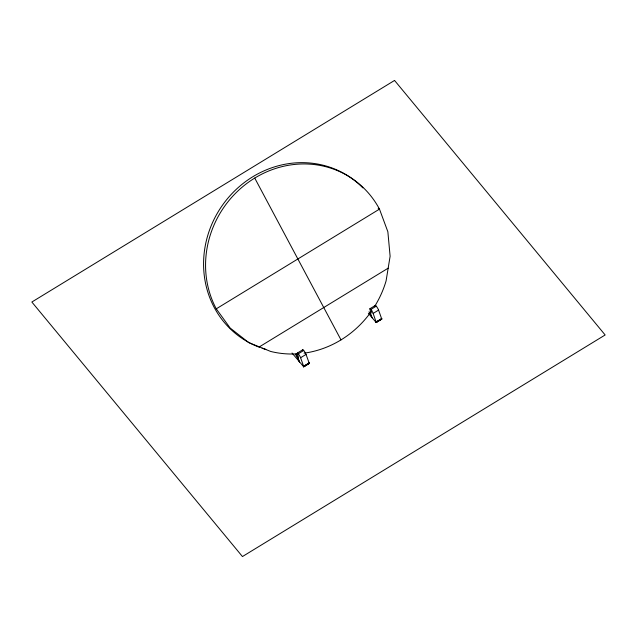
<?xml version="1.0" encoding="UTF-8"?>
<svg xmlns="http://www.w3.org/2000/svg" width="637" height="637" viewBox="0 0 637 637"><rect width="100%" height="100%" fill="white"/><g stroke="black" fill="none" stroke-linecap="round" stroke-linejoin="round"><path stroke-width="0.96" d="M302.886 350.589A3.233 0.541 58.6 0 1 303.714 350.485A3.233 0.541 58.6 0 1 306.047 354.411L309.263 363.377L303.722 366.808L292.041 353.017M381.189 318.834L381.77 319.137L378.585 310.092A3.233 0.541 58.6 0 0 376.252 306.166A3.233 0.541 58.6 0 0 375.424 306.27M303.785 366.777L300.6 357.731A3.233 0.541 58.6 0 0 298.275 353.814A3.233 0.541 58.6 0 0 297.447 353.917L298.506 357.461L295.632 354.307L297.184 353.36M381.77 319.137L376.172 322.481L368.345 313.245M298.259 353.782A96.999 90.239 -56.9 0 1 270.669 351.449L248.764 342.61L230.204 328.079L216.262 308.834L379.477 209.119L387.861 231.764L390.115 256.257L386.078 280.941A96.999 90.239 -56.9 0 1 374.524 306.604M259.339 346.878L388.164 268.177M297.375 353.049L302.814 349.729M369.914 308.73L375.36 305.41M298.275 353.814L303.714 350.485M369.046 311.724L372.104 317.791L370.049 312.257L371.108 313.109L369.986 309.598A3.233 0.541 58.6 0 1 370.814 309.494L376.252 306.166M300.6 357.731L306.047 354.411M376.26 322.489L373.139 313.412L378.585 310.092M303.738 366.195L309.184 362.867M375.75 322.155L381.722 318.548M303.371 366.625L309.24 363.082M375.91 322.306L381.778 318.763M303.515 366.737L309.224 363.456M376.053 322.418L381.499 319.089M303.634 366.793L309.263 363.249M376.172 322.481L381.802 318.93M378.155 208.259L379.477 209.119A96.999 90.239 -56.9 0 0 254.736 178.073A96.999 90.239 -56.9 0 0 216.262 308.834M254.736 178.073L341.002 339.887M295.632 354.307L299.565 362.111L297.503 356.577M370.814 309.494A3.233 0.541 58.6 0 1 373.139 313.412M265.828 349.387A96.999 90.239 -56.9 0 1 262.054 348.216M259.251 347.213A96.999 90.239 -56.9 0 1 220.227 208.498A96.999 90.239 -56.9 0 1 362.867 187.883M371.841 310.681A96.999 90.239 -56.9 0 1 304.072 353.177M394.55 80.445L31.85 302.026L242.45 556.555L605.15 334.974L394.55 80.445"/></g></svg>
